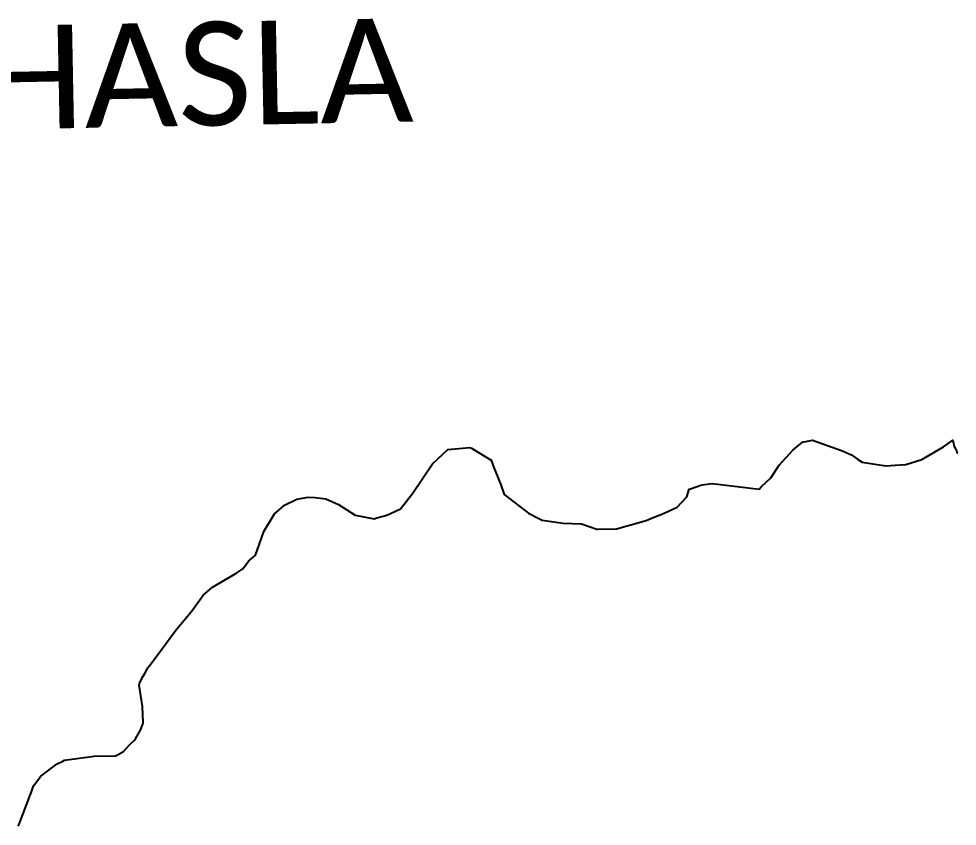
# Model space of a CAD drawing. Header units: metres. Extents: x 0 to 561379, y 0 to 4092696.
# Drawn here: x 301995 to 318769, y 1992014 to 2006451 of the extents above; entities that cross this region are included whole.
import ezdxf

# ---------------------------------------------------------------- set-up
doc = ezdxf.new("R2010")
doc.units = ezdxf.units.M
doc.layers.add('DISTRICT BOUNDRY', color=86, linetype='Continuous')
doc.layers.add('TALUKA NAME', color=5, linetype='Continuous')
doc.styles.get("Standard").update_dxf_attribs({"font": 'calibri.ttf'})

msp = doc.modelspace()

# ---------------------------------------------------------------- linework, layer by layer
at = {"layer": 'DISTRICT BOUNDRY'}
msp.add_polyline3d([(301987, 1992014, 0), (302000, 1992048, 0), (302201, 1992570, 0), (302221, 1992630, 0), (302257, 1992734, 0), (302390, 1992908, 0), (302680, 1993127, 0), (302783, 1993178, 0), (302812, 1993193, 0), (303342, 1993265, 0), (303722, 1993271, 0), (303772, 1993296, 0), (303870, 1993349, 0), (303982, 1993474, 0), (304068, 1993560, 0), (304084, 1993576, 0), (304172, 1993733, 0), (304210, 1993837, 0), (304219, 1993861, 0), (304208, 1994153, 0), (304145, 1994539, 0), (304152, 1994568, 0), (304207, 1994681, 0), (304246, 1994747, 0), (304304, 1994845, 0), (304321, 1994869, 0), (304468, 1995065, 0), (304805, 1995520, 0), (305095, 1995873, 0), (305294, 1996148, 0), (305461, 1996291, 0), (305733, 1996447, 0), (305743, 1996454, 0), (305773, 1996472, 0), (305892, 1996547, 0), (306000, 1996615, 0), (306099, 1996751, 0), (306226, 1996860, 0), (306292, 1997043, 0), (306376, 1997283, 0), (306569, 1997600, 0), (306602, 1997628, 0), (306747, 1997752, 0), (306964, 1997862, 0), (307168, 1997896, 0), (307292, 1997892, 0), (307484, 1997865, 0), (307709, 1997766, 0), (308007, 1997575, 0), (308347, 1997511, 0), (308395, 1997525, 0), (308572, 1997578, 0), (308804, 1997682, 0), (308818, 1997688, 0), (309034, 1997966, 0), (309391, 1998495, 0), (309662, 1998752, 0), (310060, 1998787, 0), (310087, 1998771, 0), (310436, 1998560, 0), (310465, 1998491, 0), (310477, 1998460, 0), (310613, 1998120, 0), (310669, 1997943, 0), (311106, 1997609, 0), (311166, 1997579, 0), (311181, 1997572, 0), (311351, 1997486, 0), (311727, 1997430, 0), (312054, 1997421, 0), (312330, 1997325, 0), (312346, 1997325, 0), (312679, 1997331, 0), (313212, 1997482, 0), (313334, 1997531, 0), (313488, 1997592, 0), (313609, 1997648, 0), (313766, 1997720, 0), (313936, 1997904, 0), (313980, 1998039, 0), (313982, 1998040, 0), (314203, 1998117, 0), (314391, 1998140, 0), (315034, 1998065, 0), (315227, 1998043, 0), (315273, 1998086, 0), (315438, 1998242, 0), (315584, 1998472, 0), (315829, 1998740, 0), (316003, 1998882, 0), (316180, 1998918, 0), (316700, 1998731, 0), (316878, 1998653, 0), (316905, 1998634, 0), (316989, 1998576, 0), (317068, 1998522, 0), (317496, 1998458, 0), (317660, 1998468, 0), (317852, 1998480, 0), (318136, 1998570, 0), (318521, 1998798, 0), (318693, 1998915, 0), (318714, 1998805, 0), (318736, 1998763, 0), (318761, 1998713, 0), (318767, 1998683, 0), (318772, 1998676, 0)], dxfattribs=at)

# ---------------------------------------------------------------- texts
at = {"layer": 'TALUKA NAME', "insert": (298880, 2006269), "char_height": 1851.58, "attachment_point": 1, "rotation": 1.1028}
msp.add_mtext_dynamic_manual_height_columns('{\\fCalibri|b0|i0|c0|p34;MHASLA}', width=1561.48, gutter_width=9258, heights=[0], dxfattribs=at)

doc.saveas('drawing.dxf')
